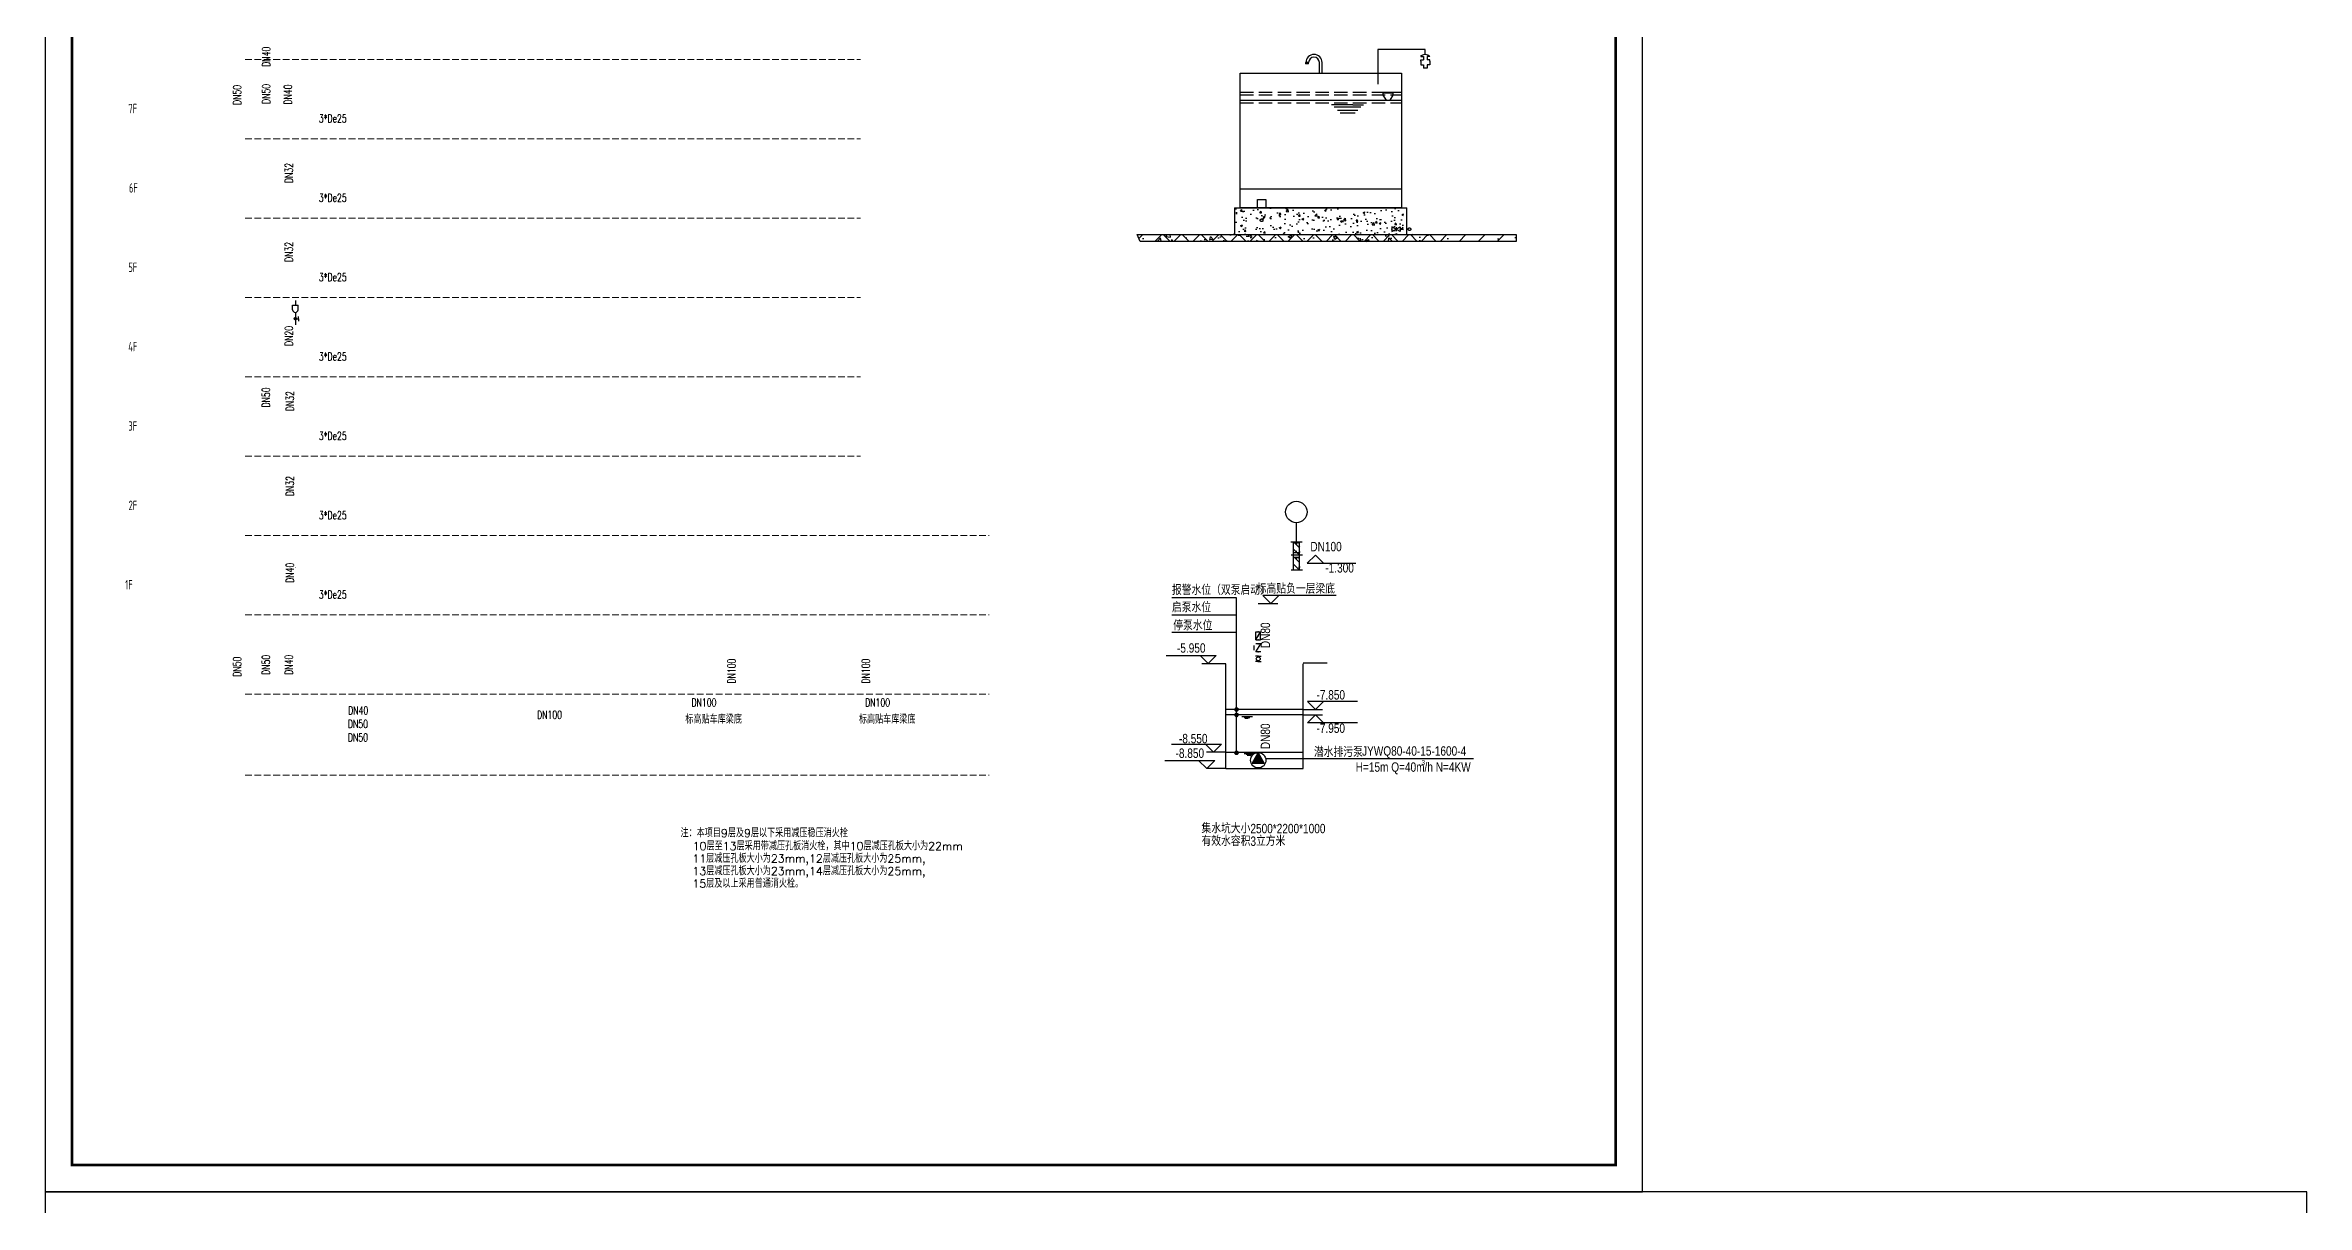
# Model space of a CAD drawing. Extents: x 115549 to 768939, y -502199 to 402497.
# Drawn here: x 181745 to 265845, y -137278 to -94177 of the extents above; entities that cross this region are included whole.
import ezdxf
from ezdxf.enums import TextEntityAlignment as Align

# ---------------------------------------------------------------- set-up
doc = ezdxf.new("R2010")
doc.units = 0
doc.header["$LTSCALE"] = 1000
doc.header["$MEASUREMENT"] = 0
for name, pattern in [('__DASH', [0.35, 0.25, -0.1]), ('CENTER2', [1.125, 0.75, -0.125, 0.125, -0.125]), ('DASH', [0.35, 0.25, -0.1])]:
    doc.linetypes.add(name, pattern=pattern)
for name, color, linetype in [('AXIS', 3, 'Continuous'), ('DET1', 1, 'Continuous'), ('DIM1', 3, 'Continuous'), ('EQUIP_管件', 7, 'Continuous'), ('EQUIP_阀门', 7, 'Continuous'), ('G', 3, 'Continuous'), ('GPS-设备', 2, 'Continuous'), ('GPS－标注', 4, 'Continuous'), ('PIPE-废水', 31, 'DASH'), ('PIPE-消防', 1, 'CENTER2'), ('PIPE-给水', 3, 'Continuous'), ('PUB_TEXT', 7, 'Continuous'), ('PUB_TITLE', 4, 'Continuous'), ('S_SURFACE', 6, 'Continuous'), ('TWT_TEXT', 7, 'Continuous'), ('VALVE_废水', 7, 'Continuous'), ('校审', 1, 'Continuous'), ('楼板填充', 8, 'Continuous')]:
    doc.layers.add(name, color=color, linetype=linetype)
doc.layers.add('给排水', color=6, linetype='Continuous', lineweight=9)
doc.styles.add('_TCH_DIM', font='SIMPLEX', dxfattribs={"bigfont": 'GBCBIG'})
doc.styles.add('_TEL_DIM', font='SIMPLEX', dxfattribs={"width": 0.8, "height": 3.5, "bigfont": 'HZTXT'})
doc.styles.get("Standard").update_dxf_attribs({"font": 'gbenor.shx', "bigfont": 'gbcbig.shx'})
doc.styles.add('给排水', font='sim.shx', dxfattribs={"width": 0.8, "bigfont": 'hztxt.shx'})

# ---------------------------------------------------------------- blocks, each defined once
blk = doc.blocks.new('*X1063')
at = {"color": 0}
for p, q in [((67765, 41337), (67838, 41410)), ((67846, 41260), (67765, 41341)), ((67766, 41321), (67854, 41409)), ((67828, 41261), (67766, 41323)), ((67861, 41263), (67768, 41356)), ((67769, 41358), (67817, 41406)), ((67770, 41307), (67868, 41405)), ((67874, 41268), (67773, 41369)), ((67776, 41295), (67880, 41399)), ((67799, 41272), (67777, 41294)), ((67885, 41275), (67780, 41380)), ((67784, 41285), (67890, 41391)), ((67894, 41283), (67788, 41389)), ((67793, 41277), (67898, 41382)), ((67902, 41293), (67798, 41397)), ((67804, 41269), (67906, 41371)), ((67908, 41304), (67809, 41403)), ((67816, 41264), (67911, 41359)), ((67913, 41318), (67822, 41408)), ((67830, 41261), (67914, 41345)), ((67915, 41333), (67838, 41410)), ((67848, 41260), (67914, 41327)), ((67913, 41353), (67858, 41408)), ((67872, 41267), (67908, 41303))]:
    blk.add_line(p, q, dxfattribs=at)
blk = doc.blocks.new('$Standard$00000035')
at = {"layer": 'DET1'}
for p, q in [((-121, 856), (121, 856)), ((-121, 663), (-121, 856)), ((36, 264), (132, 264)), ((121, 663), (121, 856)), ((132, 264), (132, 367)), ((132, 264), (132, 161))]:
    blk.add_line(p, q, dxfattribs=at)
blk.add_circle((0, 264), 53.3, dxfattribs=at)
blk.add_arc((0, 663), 121, 180, 0, dxfattribs=at)
at = {"layer": 'G', "linetype": 'Continuous'}
for p, q in [((0, 1075), (0, 856)), ((0, 539), (0, 0))]:
    blk.add_line(p, q, dxfattribs=at)
at = {"layer": 'DET1', "xscale": 0.6826941818217165, "yscale": 0.6826941818217165, "zscale": 0.6826941818217165}
blk.add_blockref('*X1063', (-46313, -27955), dxfattribs=at)
blk = doc.blocks.new('$ATTACHMENT$00000350')
at = {"color": 6, "xscale": 0.7000000000116415, "yscale": 0.7000000000116415, "zscale": 0.7000000000116415}
blk.add_blockref('$Standard$00000035', (0, 0), dxfattribs=at)
blk = doc.blocks.new('$VALVE$00000447')
for p, q in [((-82, 0), (-82, 90)), ((-82, 0), (-82, -90)), ((82, 0), (82, 90)), ((82, 0), (82, -90))]:
    blk.add_line(p, q)
blk.add_circle((0, 0), 60.1)
for p in [(-82, 0), (82, 0)]:
    blk.add_point(p)
blk = doc.blocks.new('$VALVE$00000315')
blk.add_line((-75, 125), (75, 125))
blk.add_lwpolyline([(-125, -75), (-125, 75), (125, -75), (125, 75)])
for p in [(-125, 0), (125, 0)]:
    blk.add_point(p)
blk.add_solid([(0, 125), (0, 150), (75, 125)])
blk = doc.blocks.new('$VALVE$00000316')
for p, q in [((-125, 72), (125, -72)), ((-125, 72), (-125, -72)), ((-125, 72), (125, 72)), ((125, 72), (125, -72)), ((-125, -72), (125, -72))]:
    blk.add_line(p, q)
at = {"const_width": 21.1}
blk.add_lwpolyline([(-11, 0, 1), (11, 0, 1)], format="xyb", close=True, dxfattribs=at)
for p in [(-125, 0), (125, 0)]:
    blk.add_point(p)
at = {"color": 7, "flags": 9}
for tag in ['XSIZE', 'YSIZE']:
    blk.add_attdef(tag, (0, 0), '', height=0.5, dxfattribs=at)
blk = doc.blocks.new('$VALVE$00000296')
for points in [[(-125, 72), (-125, -72), (125, 72), (125, -72), (-125, 72)], [(0, 60), (0, -64)]]:
    blk.add_lwpolyline(points)
for p in [(-125, 0), (125, 0)]:
    blk.add_point(p)
blk = doc.blocks.new('水CT--5#LJL20180825_t7-活塞主阀')
at = {"layer": '校审'}
for p, q in [((1061383, -85468), (1061483, -85468)), ((1061383, -85644), (1061383, -85585)), ((1061383, -85585), (1061483, -85585)), ((1061383, -85644), (1061383, -85781)), ((1061383, -85781), (1061483, -85781)), ((1061483, -85468), (1061483, -85585)), ((1061483, -85781), (1061483, -85897)), ((1061620, -85468), (1061620, -85585)), ((1061719, -85468), (1061620, -85468)), ((1061719, -85585), (1061620, -85585)), ((1061719, -85781), (1061620, -85781)), ((1061620, -85781), (1061620, -85897)), ((1061719, -85644), (1061719, -85585)), ((1061719, -85644), (1061719, -85781)), ((1061483, -85897), (1061620, -85897))]:
    blk.add_line(p, q, dxfattribs=at)
blk.add_arc((1061551, -85585), 204, 34.63496, 145.36504, dxfattribs=at)
blk = doc.blocks.new('5')
at = {"layer": 'S_SURFACE'}
h = blk.add_hatch(dxfattribs=at)
h.set_pattern_fill('混凝土', color=252, scale=50, style=0)
h.set_pattern_definition([(50, (-2046472.43, 210923.17), (358.63009, -31.376067), [37.5, -412.5]), (355, (-2046472.43, 210923.17), (-69.375667, 376.096067), [30, -330]), (100.4514, (-2046442.54, 210920.55), (289.25469, 344.71977), [31.870095, -350.571056]), (46.1842, (-2046472.43, 211023.17), (533.620524, -82.75951), [56.25, -618.75]), (96.6356, (-2046427.96, 211016.27), (467.33135, 487.05894), [47.80514, -525.8565]), (351.1842, (-2046472.43, 211023.17), (467.33097, 487.0593), [45, -495]), (21, (-2046422.43, 210998.17), (298.453526, -201.309445), [37.5, -412.5]), (326, (-2046422.43, 210998.17), (121.657666, 362.57502), [30, -330]), (71.4514, (-2046397.56, 210981.4), (420.111314, 161.26525), [31.870095, -350.571056]), (37.5, (-2046472.43, 210923.17), (6.079928, 166.446927), [0, -326, 0, -335, 0, -331.25]), (7.5, (-2046472.43, 210923.17), (131.534769, 197.205856), [0, -191, 0, -318.5, 0, -126.25]), (327.5, (-2046583.93, 210923.17), (266.911218, -11.277436), [0, -125, 0, -390, 0, -517.5]), (317.5, (-2046633.93, 210923.17), (291.593085, 50.052491), [0, -162.5, 0, -259, 0, -367.5])])
h.paths.add_polyline_path([(321824, 45359), (325024, 45359), (325024, 44859), (321824, 44859)])
at = {"layer": '楼板填充'}
h = blk.add_hatch(dxfattribs=at)
h.set_pattern_fill('钢筋混凝土', color=256, scale=100, style=0)
h.set_pattern_definition([(45, (-2060850.95, 211123.17), (-176.776695, 176.776695), []), (50, (-2060850.95, 211123.17), (717.26018, -62.75213), [75, -825]), (355, (-2060850.95, 211123.2), (-138.75133, 752.19213), [60, -660]), (100.4514, (-2060791.2, 211117.94), (578.50938, 689.43954), [63.7402, -701.14211]), (46.1842, (-2060850.95, 211323.2), (1067.24105, -165.519), [112.5, -1237.5]), (96.6356, (-2060762, 211309.4), (934.6627, 974.11787), [95.6103, -1051.713]), (351.1842, (-2060851, 211323.2), (934.66195, 974.1186), [90, -990]), (21, (-2060750.95, 211273.17), (596.90705, -402.61889), [75, -825]), (326, (-2060750.95, 211273.2), (243.31533, 725.15005), [60, -660]), (71.4514, (-2060701.2, 211239.6), (840.22263, 322.5305), [63.7402, -701.14211]), (37.5, (-2060850.95, 211123.17), (12.159855, 332.893854), [0, -652, 0, -670, 0, -662.5]), (7.5, (-2060850.95, 211123.17), (263.06954, 394.41171), [0, -382, 0, -637, 0, -252.5]), (327.5, (-2061073.95, 211123.17), (533.822436, -22.554872), [0, -250, 0, -780, 0, -1035]), (317.5, (-2061173.95, 211123.17), (583.18617, 100.10498), [0, -325, 0, -518, 0, -735])])
h.paths.add_polyline_path([(327056, 44859), (327056, 44731), (320064, 44731), (320039, 44795), (320014, 44859)])
h = blk.add_hatch(dxfattribs=at)
h.set_pattern_fill('钢筋混凝土', color=256, scale=100, style=0)
h.set_pattern_definition([(135, (2707699.54, 211123.17), (176.776695, 176.776695), []), (130, (2707699.54, 211123.17), (-717.26018, -62.75213), [75, -825]), (185, (2707699.54, 211123.2), (138.75133, 752.19213), [60, -660]), (79.5486, (2707639.8, 211117.94), (-578.50938, 689.43954), [63.7402, -701.14211]), (133.8158, (2707699.5, 211323.2), (-1067.24105, -165.519), [112.5, -1237.5]), (83.3644, (2707610.6, 211309.4), (-934.6627, 974.11787), [95.6103, -1051.713]), (188.8158, (2707699.5, 211323.2), (-934.66195, 974.1186), [90, -990]), (159, (2707599.54, 211273.17), (-596.90705, -402.61889), [75, -825]), (214, (2707599.54, 211273.2), (-243.31533, 725.15005), [60, -660]), (108.5486, (2707549.8, 211239.6), (-840.22263, 322.5305), [63.7402, -701.14211]), (142.5, (2707699.54, 211123.17), (-12.159855, 332.893854), [0, -652, 0, -670, 0, -662.5]), (172.5, (2707699.54, 211123.17), (-263.06954, 394.41171), [0, -382, 0, -637, 0, -252.5]), (212.5, (2707922.54, 211123.17), (-533.822436, -22.554872), [0, -250, 0, -780, 0, -1035]), (222.5, (2708022.54, 211123.17), (-583.18617, 100.10498), [0, -325, 0, -518, 0, -735])])
h.paths.add_polyline_path([(320331, 44859), (320331, 44731), (325677, 44731), (325702, 44795), (325728, 44859)])
at = {"color": 7}
blk.add_line((321924, 45709), (324924, 45709), dxfattribs=at)
at = {"color": 252}
for p, q in [((321824, 45359), (321824, 44859)), ((321824, 45359), (325024, 45359)), ((325024, 44859), (325024, 45359))]:
    blk.add_line(p, q, dxfattribs=at)
at = {"layer": 'AXIS'}
for p, q in [((323199, 48033), (323149, 48057)), ((323149, 48033), (323199, 48057)), ((323199, 48057), (323149, 48057)), ((323149, 48033), (323149, 48057)), ((323199, 48033), (323149, 48033)), ((323199, 48033), (323199, 48057)), ((323399, 47859), (323399, 48057)), ((323449, 47859), (323449, 48057))]:
    blk.add_line(p, q, dxfattribs=at)
for radius in [150, 100]:
    blk.add_arc((323299, 48057), radius, 0, 180, dxfattribs=at)
at = {"layer": 'GPS-设备', "linetype": 'DASH'}
for p, q in [((321924, 47509), (324924, 47509)), ((321924, 47459), (324924, 47459)), ((321924, 47309), (324924, 47309))]:
    blk.add_line(p, q, dxfattribs=at)
at = {"layer": 'GPS-设备'}
for p, q in [((321924, 47359), (324924, 47359)), ((323826, 47274), (323626, 47274)), ((324173, 47225), (323675, 47225)), ((324112, 47164), (323736, 47164)), ((324063, 47115), (323785, 47115)), ((324022, 47274), (323826, 47274)), ((324022, 47274), (324222, 47274))]:
    blk.add_line(p, q, dxfattribs=at)
blk.add_lwpolyline([(321924, 47859), (324924, 47859), (324924, 45359), (321924, 45359)], close=True, dxfattribs=at)
at = {"layer": 'GPS－标注'}
for p, q in [((324580, 47509), (324768, 47509)), ((324580, 47509), (324580, 47450)), ((324580, 47492), (324768, 47492)), ((324580, 47450), (324639, 47355)), ((324639, 47355), (324709, 47355)), ((324768, 47450), (324709, 47355)), ((324768, 47509), (324768, 47450))]:
    blk.add_line(p, q, dxfattribs=at)
blk.add_lwpolyline([(322248, 45509), (322401, 45509), (322401, 45359), (322248, 45359)], close=True, dxfattribs=at)
at = {"layer": 'PIPE-废水'}
blk.add_circle((325074, 44959), 25, dxfattribs=at)
at = {"layer": 'PIPE-消防', "ltscale": 0.5}
blk.add_circle((322324, 45125), 25, dxfattribs=at)
at = {"layer": '校审'}
for p, q in [((324484, 48300), (324484, 47657)), ((325367, 48300), (324484, 48300)), ((325367, 48212), (325367, 48300))]:
    blk.add_line(p, q, dxfattribs=at)
at = {"layer": '楼板填充'}
blk.add_lwpolyline([(327056, 44859), (327056, 44731), (320064, 44731), (320014, 44859), (327056, 44859)], dxfattribs=at)
at = {"layer": 'VALVE_废水', "xscale": 0.6, "yscale": -0.6, "zscale": 0.6, "rotation": 180}
blk.add_blockref('$VALVE$00000296', (324824, 44959), dxfattribs=at)
at = {"layer": '校审', "xscale": -0.5, "yscale": 0.5, "zscale": 0.5}
blk.add_blockref('水CT--5#LJL20180825_t7-活塞主阀', (856143, 90902), dxfattribs=at)

msp = doc.modelspace()

# ---------------------------------------------------------------- hatches: boundary and pattern name
h = msp.add_hatch()
h.set_pattern_fill('AN31C', color=256, scale=1000, style=0)
h.set_pattern_definition([(315, (326819.64, 69011.4), (-141.42136, -141.42136), []), (310, (326819.64, 69011.4), (717.2602, 62.7521), [75, -825]), (5, (326819.64, 69011.4), (-138.7513, -752.1921), [60, -660]), (259.5486, (326879.4, 69016.6), (578.5094, -689.4395), [63.7402, -701.142]), (313.8158, (326819.6, 68811.4), (1067.241, 165.519), [112.5, -1237.5]), (263.3644, (326908.6, 68825.2), (934.6627, -974.118), [95.6103, -1051.713]), (8.8158, (326819.6, 68811.4), (934.662, -974.1186), [90, -990]), (339, (326919.64, 68861.4), (596.907, 402.6189), [75, -825]), (34, (326919.64, 68861.4), (243.3153, -725.15), [60, -660]), (288.5486, (326969.4, 68894.95), (840.2226, -322.5305), [63.7402, -701.142]), (322.5, (326819.64, 69011.4), (12.15986, -332.89385), [0, -652, 0, -670, 0, -662.5]), (352.5, (326819.64, 69011.4), (263.06954, -394.4117), [0, -382, 0, -637, 0, -252.5]), (32.5, (326596.64, 69011.4), (533.82244, 22.55487), [0, -250, 0, -780, 0, -1035]), (42.5, (326496.64, 69011.4), (583.1862, -100.105), [0, -325, 0, -518, 0, -735])])
h.paths.add_polyline_path([(228152.5, -113118.1), (228392.1, -113118.1), (228392.1, -112655.3), (228152.5, -112655.3)])
h = msp.add_hatch()
h.set_pattern_fill('AN31C', color=256, scale=1000, style=0)
h.set_pattern_definition([(315, (326819.64, 68458.64), (-141.42136, -141.42136), []), (310, (326819.64, 68458.64), (717.2602, 62.7521), [75, -825]), (5, (326819.64, 68458.64), (-138.7513, -752.1921), [60, -660]), (259.5486, (326879.4, 68463.9), (578.5094, -689.4395), [63.7402, -701.142]), (313.8158, (326819.6, 68258.6), (1067.241, 165.519), [112.5, -1237.5]), (263.3644, (326908.6, 68272.4), (934.6627, -974.118), [95.6103, -1051.713]), (8.8158, (326819.6, 68258.6), (934.662, -974.1186), [90, -990]), (339, (326919.64, 68308.64), (596.907, 402.6189), [75, -825]), (34, (326919.64, 68308.64), (243.3153, -725.15), [60, -660]), (288.5486, (326969.4, 68342.2), (840.2226, -322.5305), [63.7402, -701.142]), (322.5, (326819.64, 68458.64), (12.15986, -332.89385), [0, -652, 0, -670, 0, -662.5]), (352.5, (326819.64, 68458.64), (263.06954, -394.4117), [0, -382, 0, -637, 0, -252.5]), (32.5, (326596.64, 68458.64), (533.82244, 22.55487), [0, -250, 0, -780, 0, -1035]), (42.5, (326496.64, 68458.64), (583.1862, -100.105), [0, -325, 0, -518, 0, -735])])
h.paths.add_polyline_path([(228152.5, -113670.8), (228392.1, -113670.8), (228392.1, -113208), (228152.5, -113208)])
h = msp.add_hatch()
h.set_pattern_fill('_U', color=82, scale=1.5, style=0, pattern_type=0)
h.set_pattern_definition([(0, (-202628.0127, -582884.394), (0, 1.5), [])])
h.paths.add_polyline_path([(226629.9, -120861.5), (227079.4, -120861.5), (226854.7, -120472.3)])
at = {"layer": 'DIM1', "linetype": 'Continuous'}
h = msp.add_hatch(dxfattribs=at)
h.set_pattern_fill('_U', color=3, scale=3, style=0, pattern_type=0)
h.set_pattern_definition([(0, (-602622.363, -274333.7804), (0, 3), [])])
h.paths.add_polyline_path([(226046.9, -118862.9), (225985.3, -118862.9, 0.4142136), (226046.9, -118924.5)])
h.paths.add_polyline_path([(226046.9, -118801.2, 0.4142136), (225985.3, -118862.9), (226046.9, -118862.9)])
h.paths.add_polyline_path([(226046.9, -118801.2), (226046.9, -118862.9), (226108.6, -118862.9, 0.4142136)])
h.paths.add_polyline_path([(226108.6, -118862.9), (226046.9, -118862.9), (226046.9, -118924.5, 0.4142136)])
h = msp.add_hatch(dxfattribs=at)
h.set_pattern_fill('_U', color=3, scale=3, style=0, pattern_type=0)
h.set_pattern_definition([(0, (-602622.363, -274537.161), (0, 3), [])])
h.paths.add_polyline_path([(226046.9, -119066.3), (225985.3, -119066.3, 0.4142136), (226046.9, -119127.9)])
h.paths.add_polyline_path([(226046.9, -119004.6, 0.4142136), (225985.3, -119066.3), (226046.9, -119066.3)])
h.paths.add_polyline_path([(226046.9, -119004.6), (226046.9, -119066.3), (226108.6, -119066.3, 0.4142136)])
h.paths.add_polyline_path([(226108.6, -119066.3), (226046.9, -119066.3), (226046.9, -119127.9, 0.4142136)])
h = msp.add_hatch(dxfattribs=at)
h.set_pattern_fill('_U', color=3, scale=3, style=0, pattern_type=0)
h.set_pattern_definition([(0, (-602622.363, -275945.3848), (0, 3), [])])
h.paths.add_polyline_path([(226046.9, -120474.5), (225985.3, -120474.5, 0.4142136), (226046.9, -120536.2)])
h.paths.add_polyline_path([(226046.9, -120412.8, 0.4142136), (225985.3, -120474.5), (226046.9, -120474.5)])
h.paths.add_polyline_path([(226046.9, -120412.8), (226046.9, -120474.5), (226108.6, -120474.5, 0.4142136)])
h.paths.add_polyline_path([(226108.6, -120474.5), (226046.9, -120474.5), (226046.9, -120536.2, 0.4142136)])
at = {"layer": 'PIPE-给水'}
for points in [[(191046.6, -113585.2), (191069.1, -113585.2), (191069.1, -113610.2)], [(191046.6, -113585.2), (191046.6, -113610.2), (191069.1, -113610.2)]]:
    msp.add_hatch(color=256, dxfattribs=at).paths.add_polyline_path(points)

# ---------------------------------------------------------------- linework, layer by layer
for p, q in [((228489.2, -112647.1), (228070.2, -112647.1)), ((228152.5, -112647.1), (228152.5, -113670.8)), ((228152.5, -112655.3), (228392.1, -112655.3)), ((228270.2, -112655.3), (228270.2, -112719)), ((228272.3, -112484.3), (228272.3, -112423.5)), ((228392.1, -113670.8), (228392.1, -112647.1)), ((228074.5, -113118.1), (228497.7, -113118.1)), ((228152.5, -113037.1), (228392.1, -113037.1)), ((228152.5, -113208), (228392.1, -113208)), ((228270.2, -113208), (228270.2, -113271.7)), ((228272.3, -113037.1), (228272.3, -112976.3)), ((228074.7, -113670.8), (228498, -113670.8))]:
    msp.add_line(p, q)
at = {"color": 82, "linetype": 'Continuous'}
msp.add_line((229416.4, -117150.7), (228520.4, -117150.7), dxfattribs=at)
at = {"color": 3, "linetype": 'Continuous'}
for p, q in [((228520.4, -118866.3), (225649.4, -118866.3)), ((228520.4, -119066.3), (225649.4, -119066.3))]:
    msp.add_line(p, q, dxfattribs=at)
at = {"color": 3}
for p, q in [((226246.5, -119128.7), (226635.6, -119128.7)), ((226324.2, -119161.7), (226545.3, -119161.7)), ((226361.6, -119195.9), (226473.7, -119195.9))]:
    msp.add_line(p, q, dxfattribs=at)
at = {"color": 82}
for p, q in [((226325.6, -120501.6), (226684.3, -120501.6)), ((226398.5, -120528.9), (226629.6, -120528.9)), ((226447.2, -120562.3), (226596.2, -120562.3))]:
    msp.add_line(p, q, dxfattribs=at)
at = {"layer": 'AXIS'}
msp.add_line((228272.3, -112647.1), (228272.3, -111926.9), dxfattribs=at)
msp.add_circle((228272.3, -111526.9), 400, dxfattribs=at)
at = {"layer": 'DIM1', "color": 3, "linetype": 'Continuous'}
for p, q in [((226046.9, -114717.4), (223638.9, -114717.4)), ((226046.9, -120433.4), (226046.9, -114717.4)), ((226046.9, -115361), (223638.9, -115361)), ((226046.9, -116004.5), (223638.9, -116004.5)), ((227117.8, -120692.1), (234853.3, -120692.1))]:
    msp.add_line(p, q, dxfattribs=at)
at = {"layer": 'DIM1', "color": 82, "linetype": 'Continuous'}
for p, q in [((225649.4, -121065.9), (225649.4, -117166)), ((228520.4, -121065.9), (228520.4, -117166.1)), ((225649.4, -121065.9), (228520.4, -121065.9)), ((228519.1, -120466.1), (225653.9, -120466.1))]:
    msp.add_line(p, q, dxfattribs=at)
msp.add_lwpolyline([(226854.7, -120472.3), (226629.9, -120861.5), (227079.4, -120861.5)], close=True, dxfattribs=at)
at = {"layer": 'DIM1', "color": 3, "linetype": 'Continuous'}
for centre in [(226046.9, -118862.9), (226046.9, -119066.3), (226046.9, -120474.5)]:
    msp.add_circle(centre, 61.7, dxfattribs=at)
at = {"layer": 'DIM1', "color": 82, "linetype": 'Continuous'}
msp.add_circle((226854.7, -120756.5), 284.2, dxfattribs=at)
at = {"layer": 'PUB_TITLE'}
for points in [[(181745.2, -52702.5), (181745.2, -136802.5), (241145.2, -136802.5), (241145.2, -52702.5)], [(181745.2, -196202.5), (265845.2, -196202.5), (265845.2, -136802.5), (181745.2, -136802.5)]]:
    msp.add_lwpolyline(points, close=True, dxfattribs=at)
at = {"layer": 'PUB_TITLE', "const_width": 100}
msp.add_lwpolyline([(182745.2, -55202.5), (182745.2, -135802.5), (240145.2, -135802.5), (240145.2, -55202.5)], close=True, dxfattribs=at)
at = {"layer": 'TWT_TEXT', "color": 3}
for p, q in [((228978.7, -113130.2), (228678.7, -113430.2)), ((228678.7, -113430.2), (230478.7, -113430.2)), ((228978.7, -113130.2), (229278.7, -113430.2)), ((226854.7, -114926.5), (227580.9, -114926.5)), ((227319.6, -114926.5), (227019.6, -114626.5)), ((229746.9, -114626.5), (227019.6, -114626.5)), ((227619.6, -114626.5), (227319.6, -114926.5)), ((223434.4, -116856.2), (225291.5, -116856.2)), ((224691.5, -116856.2), (224991.5, -117156.2)), ((224991.5, -117156.2), (225291.5, -116856.2)), ((225649.4, -117166), (224753.4, -117166)), ((228985.3, -118866.3), (228685.3, -118566.3)), ((230542.5, -118566.3), (228685.3, -118566.3)), ((229285.3, -118566.3), (228985.3, -118866.3)), ((228520.4, -118866.3), (229246.6, -118866.3)), ((228520.4, -119066.3), (229246.6, -119066.3)), ((228985.3, -119066.3), (228685.3, -119366.3)), ((230542.5, -119366.3), (228685.3, -119366.3)), ((229285.3, -119366.3), (228985.3, -119066.3)), ((223630.5, -120154.8), (225487.6, -120154.8)), ((224887.6, -120154.8), (225187.6, -120454.8)), ((225187.6, -120454.8), (225487.6, -120154.8)), ((223380.9, -120765.9), (225238.1, -120765.9)), ((224638.1, -120765.9), (224938.1, -121065.9)), ((225649.4, -120454.8), (224926.4, -120454.8)), ((225649.4, -121065.9), (224926.4, -121065.9)), ((224938.1, -121065.9), (225238.1, -120765.9))]:
    msp.add_line(p, q, dxfattribs=at)
at = {"layer": '给排水', "color": 6, "linetype": '__DASH'}
for p, q in [((189177.3, -94703.8), (212068, -94703.8)), ((189177.3, -97653.8), (212068, -97653.8)), ((189177.3, -100603.8), (212068, -100603.8)), ((189177.3, -103553.8), (212068, -103553.8)), ((189177.3, -106503.8), (212068, -106503.8)), ((189177.3, -109453.8), (212068, -109453.8)), ((189177.3, -112403.8), (216844.3, -112403.8)), ((189177.3, -115353.8), (216844.3, -115353.8)), ((189177.3, -118303.8), (216844.3, -118303.8)), ((189177.3, -121303.8), (216844.3, -121303.8))]:
    msp.add_line(p, q, dxfattribs=at)

# ---------------------------------------------------------------- block references
for name, p, xscale, yscale, zscale in [('5', (-417671.3, -190934.3), 2, 2, 2), ('$ATTACHMENT$00000350', (191046.6, -104563.7), 1.200000000186265, 1.200000000186265, 1.200000000186265)]:
    msp.add_blockref(name, p, dxfattribs=dict(xscale=xscale, yscale=yscale, zscale=zscale))
at = {"layer": 'EQUIP_管件', "xscale": 1.199999999953434, "yscale": 1.199999999953434, "zscale": 1.199999999953434, "rotation": 90}
msp.add_blockref('$VALVE$00000447', (226854.7, -116984.6), dxfattribs=at)
at = {"layer": 'EQUIP_阀门', "xscale": 1.199999999953434, "yscale": 1.199999999953434, "zscale": 1.199999999953434, "rotation": 90}
for name, p in [('$VALVE$00000316', (226854.7, -116134.2)), ('$VALVE$00000315', (226854.7, -116574.1))]:
    msp.add_blockref(name, p, dxfattribs=at)

# ---------------------------------------------------------------- texts
at = {"color": 7, "style": '_TEL_DIM', "width": 0.8}
for s, p in [('报警水位（双泵启动）', (223644.5, -114606.9)), ('启泵水位', (223644.5, -115250.5)), ('停泵水位', (223692.9, -115924.1)), ('潜水排污泵', (228925.1, -120633.3))]:
    msp.add_text(s, height=350, dxfattribs=at).set_placement(p)
at = {"layer": 'PUB_TEXT', "width": 0.7}
for s, p in [('7F', (184837.3, -96705.8)), ('6F', (184859.9, -99655.8)), ('5F', (184837.3, -102605.8)), ('4F', (184834.3, -105555.8)), ('3F', (184837.3, -108505.8)), ('2F', (184846.9, -111455.8)), ('1F', (184719.9, -114405.8))]:
    msp.add_text(s, height=350, rotation=360, dxfattribs=at).set_placement(p)
at = {"layer": 'TWT_TEXT', "style": '_TCH_DIM', "width": 0.705882}
for s, p in [('DN40', (190109.1, -94978)), ('DN50', (189030.1, -96398.7)), ('DN50', (190109.1, -96360.5)), ('DN40', (190920.3, -96383)), ('DN32', (190955.8, -99299.8)), ('DN32', (190955.8, -102233.8)), ('DN20', (190955.8, -105356.4)), ('DN50', (190102.3, -107644.1)), ('DN32', (190995.1, -107783.3)), ('DN32', (190995.1, -110939.8)), ('DN40', (190995.1, -114159.2)), ('DN50', (190102.3, -117583.8)), ('DN40', (190949, -117578.5)), ('DN50', (189030.1, -117649.9)), ('DN100', (207415.8, -117906.3)), ('DN100', (212406.1, -117906.3))]:
    msp.add_text(s, height=297.5, rotation=90, dxfattribs=at).set_placement(p)
at = {"layer": 'TWT_TEXT', "style": '_TCH_DIM'}
for s, width, p in [('3*De25', 0.705882, (191919.2, -97046.6)), ('3*De25', 0.705882, (191919.2, -99996.6)), ('3*De25', 0.705882, (191919.2, -102946.6)), ('3*De25', 0.705882, (191919.2, -105896.6)), ('3*De25', 0.705882, (191919.2, -108846.6)), ('3*De25', 0.705882, (191919.2, -111796.6)), ('3*De25', 0.705882, (191919.2, -114746.6)), ('DN100', 0.705882, (205778.5, -118757)), ('DN100', 0.705882, (212235.2, -118757)), ('DN50', 0.705882, (193000.7, -119552.9)), ('DN40', 0.705882, (193010.3, -119052.4)), ('DN100', 0.705882, (200036.9, -119214.2)), ('标高贴车库梁底', 1.01, (205549.1, -119389.7)), ('标高贴车库梁底', 1.01, (212005.8, -119389.7)), ('DN50', 0.705882, (193000.7, -120053.5)), ('注：本项目9层及9层以下采用减压稳压消火栓', 1.01, (205369.9, -123611.6)), ('11层减压孔板大小为23mm,12层减压孔板大小为25mm,', 1.01, (205810, -124558.9)), ('10层至13层采用带减压孔板消火栓，其中10层减压孔板大小为22mm', 1.01, (205821.1, -124094.4)), ('13层减压孔板大小为23mm,14层减压孔板大小为25mm,', 1.01, (205810, -125023.3)), ('15层及以上采用普通消火栓。', 1.01, (205810, -125487.7))]:
    msp.add_text(s, height=297.5, dxfattribs=dict(at, width=width)).set_placement(p)
at = {"layer": 'TWT_TEXT', "color": 3, "style": '给排水', "width": 0.8}
msp.add_text('DN100', height=350, dxfattribs=at).set_placement((229374.4, -112987.9), align=Align.CENTER)
for s, height, p in [('-1.300', 350, (229348, -113777.7)), ('JYWQ80-40-15-1600-4', 350, (230714.4, -120584.8)), ('H=15m Q=40m/h N=4KW', 350, (230477.9, -121182.8)), ('3', 175, (232924.8, -120926.2)), ('集水坑大小2500*2200*1000', 350, (224742.5, -123468.9)), ('有效水容积3立方米', 350, (224742.5, -123938.4))]:
    msp.add_text(s, height=height, dxfattribs=at).set_placement(p)
for s, p in [('标高贴负一层梁底', (229707.9, -114558.6)), ('-5.950', (224893.5, -116756.6)), ('-7.850', (230080.5, -118498.4)), ('-7.950', (230080.5, -119738)), ('-8.550', (224967, -120124.3)), ('-8.850', (224840, -120667.1))]:
    msp.add_text(s, height=350, dxfattribs=at).set_placement(p, align=Align.RIGHT)
for p in [(227293, -116110.8), (227293, -119865.3, 3000)]:
    msp.add_text('DN80', height=350, rotation=90, dxfattribs=at).set_placement(p, align=Align.CENTER)

doc.saveas('drawing.dxf')
